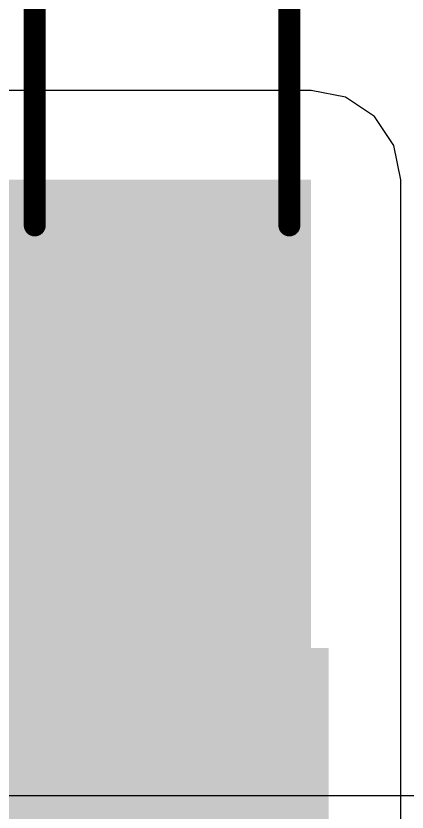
# Model space of a CAD drawing. Header units: inches. Extents: x -5 to 5328, y -4 to 5281.
# Drawn here: x 14.512 to 16.775, y 4.432 to 9.042 of the extents above; entities that cross this region are included whole.
import ezdxf

# ---------------------------------------------------------------- set-up
doc = ezdxf.new("R2010")
doc.units = ezdxf.units.IN
for name, color, linetype in [('Layer 2', 76, 'Continuous'), ('Top Layer', 1, 'Continuous'), ('Top Overlay', 2, 'Continuous'), ('Top Paste', 8, 'Continuous'), ('Top Solder', 216, 'Continuous')]:
    doc.layers.add(name, color=color, linetype=linetype)

# ---------------------------------------------------------------- blocks, each defined once
blk = doc.blocks.new('F____0805_139')
at = {"layer": 'Top Layer'}
for points in [[(-0.6, -0.85), (-1.6, -0.85), (-1.6, 0.85), (-0.6, 0.85)], [(1.6, -0.85), (0.6, -0.85), (0.6, 0.85), (1.6, 0.85)]]:
    blk.add_hatch(color=1, dxfattribs=at).paths.add_polyline_path(points)
at = {"layer": 'Top Paste'}
for points in [[(-0.6, -0.85), (-1.6, -0.85), (-1.6, 0.85), (-0.6, 0.85)], [(1.6, -0.85), (0.6, -0.85), (0.6, 0.85), (1.6, 0.85)]]:
    blk.add_hatch(color=8, dxfattribs=at).paths.add_polyline_path(points)
at = {"layer": 'Top Solder'}
for points in [[(-0.4984, -0.9516), (-1.7016, -0.9516), (-1.7016, 0.9516), (-0.4984, 0.9516)], [(1.7016, -0.9516), (0.4984, -0.9516), (0.4984, 0.9516), (1.7016, 0.9516)]]:
    blk.add_hatch(color=216, dxfattribs=at).paths.add_polyline_path(points)
at = {"layer": 'Top Overlay'}
for points in [[(-0.4064, 0.8128, 0.127, 0.127, 0), (0.4064, 0.8128, 0.127, 0.127, 0)], [(-0.4064, -0.8128, 0.127, 0.127, 0), (0.4064, -0.8128, 0.127, 0.127, 0)]]:
    blk.add_lwpolyline(points, format="xyseb", dxfattribs=at)
for points in [[(-0.4381, 0.8128, 0.0635, 0.0635, 1), (-0.3746, 0.8128, 0.0635, 0.0635, 1)], [(0.3746, 0.8128, 0.0635, 0.0635, 1), (0.4381, 0.8128, 0.0635, 0.0635, 1)], [(-0.4381, -0.8128, 0.0635, 0.0635, 1), (-0.3746, -0.8128, 0.0635, 0.0635, 1)], [(0.3746, -0.8128, 0.0635, 0.0635, 1), (0.4381, -0.8128, 0.0635, 0.0635, 1)]]:
    blk.add_lwpolyline(points, format="xyseb", close=True, dxfattribs=at)
blk = doc.blocks.new('SOD_123_143')
at = {"layer": 'Top Layer'}
blk.add_hatch(color=1, dxfattribs=at).paths.add_polyline_path([(2.05, 0.45), (2.05, -0.45), (1.1, -0.45), (1.1, 0.45)])
at = {"layer": 'Top Overlay'}
for points in [[(0.9652, 0.508), (2.8194, 0.508), (2.8194, 0.8), (0.9652, 0.8)], [(2.1202, -0.7866), (2.8198, -0.7866), (2.8198, 0.7882), (2.1202, 0.7882)], [(0.9651, -0.8), (2.8193, -0.8), (2.8193, -0.508), (0.9651, -0.508)]]:
    blk.add_hatch(color=2, dxfattribs=at).paths.add_polyline_path(points)
at = {"layer": 'Top Paste'}
blk.add_hatch(color=8, dxfattribs=at).paths.add_polyline_path([(2.05, 0.45), (2.05, -0.45), (1.1, -0.45), (1.1, 0.45)])
at = {"layer": 'Top Solder'}
blk.add_hatch(color=216, dxfattribs=at).paths.add_polyline_path([(2.1516, 0.5516), (2.1516, -0.5516), (0.9984, -0.5516), (0.9984, 0.5516)])
at = {"layer": 'Top Overlay'}
for points in [[(0.9652, 0.7366, 0.127, 0.127, 0), (-1.3716, 0.7366, 0.127, 0.127, 0)], [(0.9652, -0.7366, 0.127, 0.127, 0), (-1.3716, -0.7366, 0.127, 0.127, 0)]]:
    blk.add_lwpolyline(points, format="xyseb", dxfattribs=at)
for points in [[(0.9335, 0.7366, 0.0635, 0.0635, 1), (0.997, 0.7366, 0.0635, 0.0635, 1)], [(0.9335, -0.7366, 0.0635, 0.0635, 1), (0.997, -0.7366, 0.0635, 0.0635, 1)]]:
    blk.add_lwpolyline(points, format="xyseb", close=True, dxfattribs=at)

msp = doc.modelspace()

# ---------------------------------------------------------------- hatches: boundary and pattern name
at = {"layer": 'Top Layer'}
msp.add_hatch(color=1, dxfattribs=at).paths.add_polyline_path([(11.4375, 3.9864), (16.2205, 3.9864), (16.2205, 8.0932), (11.4375, 8.0932)])

# ---------------------------------------------------------------- linework, layer by layer
at = {"layer": 'Layer 2'}
msp.add_line((21.3911, 4.5264), (9.1007, 4.5264), dxfattribs=at)
at = {"layer": 'Top Layer'}
for p, q in [((16.2205, 8.6112), (11.4375, 8.6112)), ((16.4187, 8.5717), (16.2205, 8.6112)), ((16.5868, 8.4595), (16.4187, 8.5717)), ((16.699, 8.2914), (16.5868, 8.4595)), ((16.7385, 8.0932), (16.699, 8.2914)), ((16.7385, 4.1869), (16.7385, 8.0932))]:
    msp.add_line(p, q, dxfattribs=at)

# ---------------------------------------------------------------- block references
for name, p, rotation in [('SOD_123_143', (15.3578, 8.7943), 270), ('F____0805_139', (15.3705, 3.6812), 90)]:
    msp.add_blockref(name, p, dxfattribs=dict(rotation=rotation))

doc.saveas('drawing.dxf')
